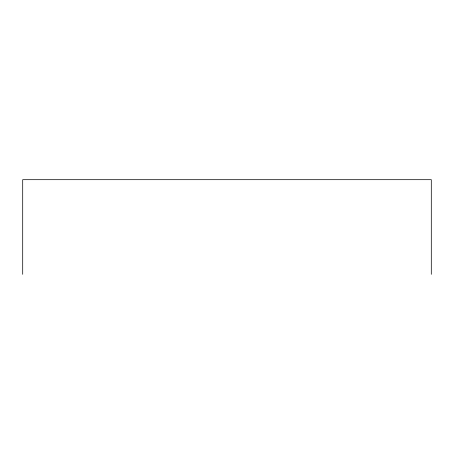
<?xml version="1.0" encoding="UTF-8"?>
<svg xmlns="http://www.w3.org/2000/svg" width="454" height="454" viewBox="0 0 454 454"><rect width="100%" height="100%" fill="white"/><g stroke="black" fill="none" stroke-linecap="round" stroke-linejoin="round"><path stroke-width="0.68" d="M431.3 274.318L431.3 179.682L22.7 179.682L22.7 274.318"/></g></svg>
